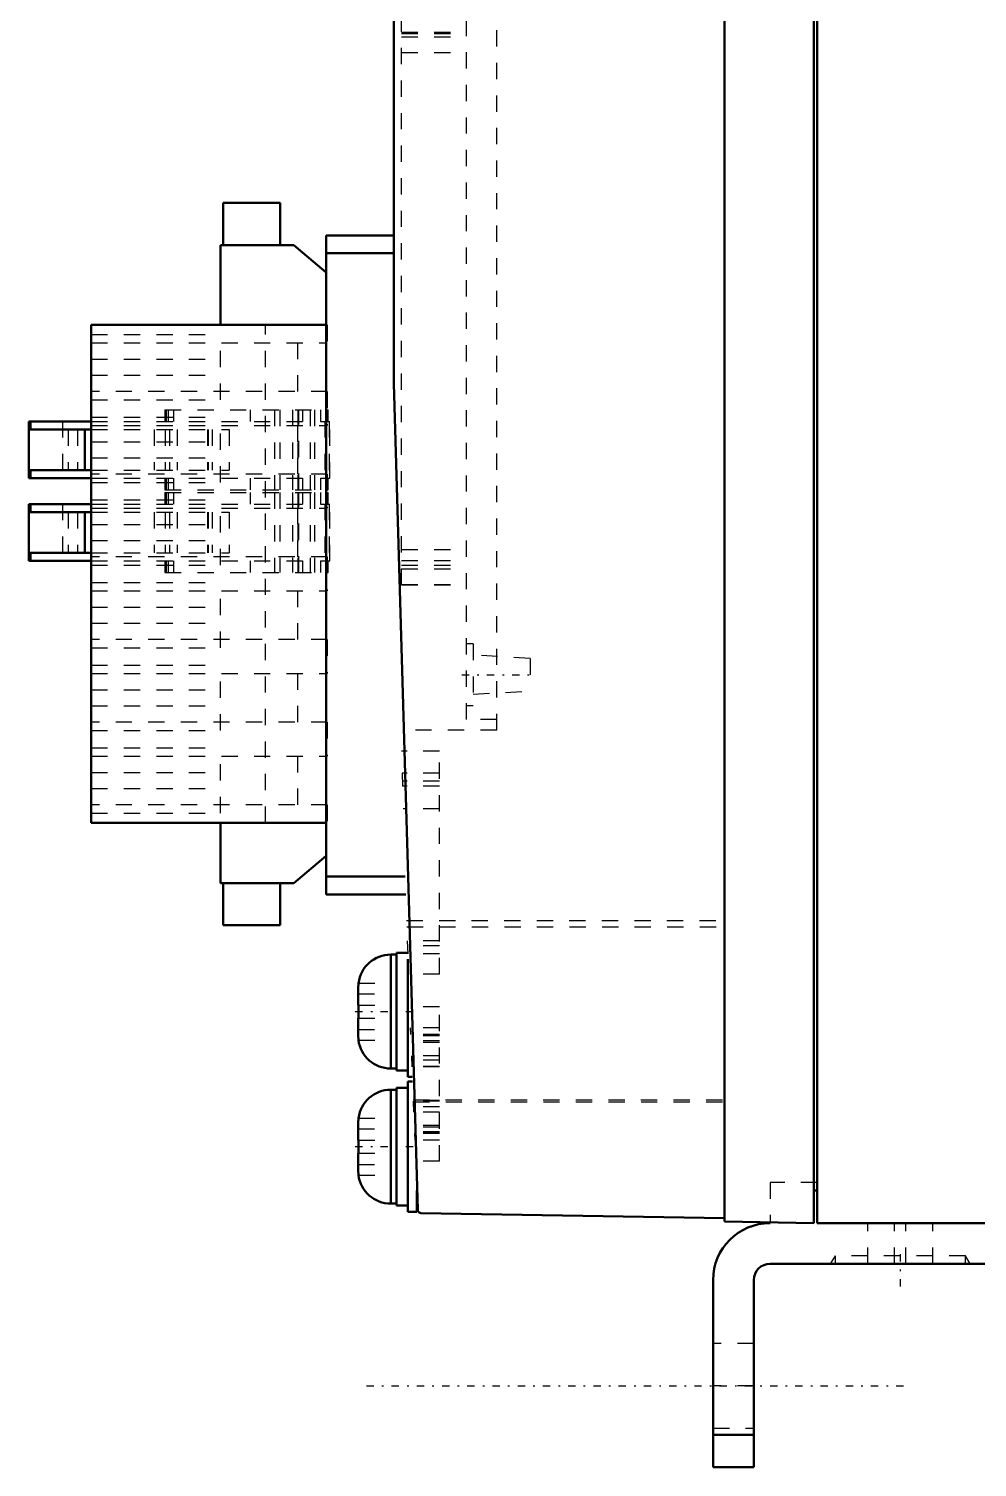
# Model space of a CAD drawing. Header units: millimetres. Extents: x 0 to 218, y 0 to 349.
# Drawn here: x 64 to 122.2, y 169.1 to 257.5 of the extents above; entities that cross this region are included whole.
import ezdxf

# ---------------------------------------------------------------- set-up
doc = ezdxf.new("R2010")
doc.units = ezdxf.units.MM
doc.linetypes.add('Center', pattern=[1.5, 0.45, -0.5, 0.05, -0.5])
doc.linetypes.add('Dashed', pattern=[2, 1, -1])
for name, color, linetype, lineweight in [('AM_4', 7, 'Continuous', 50), ('AM_6', 2, 'Continuous', 35), ('AM_7', 7, 'Center', 25), ('AM_9', 6, 'Dashed', 25)]:
    doc.layers.add(name, color=color, linetype=linetype, lineweight=lineweight)

# ---------------------------------------------------------------- blocks, each defined once
blk = doc.blocks.new('4_MADLN05SF_2_in_MADLN05SF_1100')
at = {"layer": 'AM_4'}
for p, q in [((106.706, 334.019), (106.706, 184.211)), ((112.206, 184.115), (112.206, 334.115)), ((112.406, 334.115), (112.406, 184.115)), ((86.402, 235.701), (86.402, 282.328)), ((75.906, 246.815), (75.906, 244.215)), ((79.406, 246.815), (75.906, 246.815)), ((79.406, 244.215), (79.406, 246.815)), ((75.746, 244.215), (75.746, 239.315)), ((80.246, 244.215), (75.746, 244.215)), ((82.246, 242.536), (80.246, 244.215)), ((82.246, 244.815), (86.302, 244.815)), ((82.246, 204.315), (82.246, 244.815)), ((82.246, 243.715), (86.311, 243.715)), ((67.806, 208.715), (67.806, 239.315)), ((67.806, 239.315), (82.246, 239.315)), ((86.402, 235.701), (87.858, 184.927)), ((63.966, 233.385), (67.806, 233.385)), ((63.966, 233.385), (63.966, 229.885)), ((64.08, 233.385), (64.08, 232.885)), ((63.965, 232.885), (67.806, 232.885)), ((67.406, 232.885), (67.406, 230.385)), ((63.965, 230.385), (67.806, 230.385)), ((63.966, 229.885), (67.806, 229.885)), ((64.08, 230.385), (64.08, 229.885)), ((63.966, 228.305), (63.966, 224.805)), ((63.966, 228.305), (67.806, 228.305)), ((64.08, 228.305), (64.08, 227.805)), ((63.965, 227.805), (67.806, 227.805)), ((67.406, 227.805), (67.406, 225.305)), ((63.965, 225.305), (67.806, 225.305)), ((63.966, 224.805), (67.806, 224.805)), ((64.08, 225.305), (64.08, 224.805)), ((67.806, 208.715), (82.246, 208.715)), ((75.746, 208.715), (75.746, 205.015)), ((80.246, 205.015), (82.246, 206.693)), ((82.246, 205.415), (87.088, 205.415)), ((75.746, 205.015), (80.246, 205.015)), ((75.906, 205.015), (75.906, 202.415)), ((79.406, 202.415), (79.406, 205.015)), ((82.246, 204.315), (87.123, 204.315)), ((75.906, 202.415), (79.406, 202.415)), ((87.242, 200.735), (86.556, 200.735)), ((86.556, 200.735), (86.556, 193.495)), ((86.556, 200.615), (86.206, 200.615)), ((86.206, 200.615), (86.206, 193.615)), ((87.256, 200.326), (87.256, 193.115)), ((84.228, 198.865), (84.206, 198.56)), ((84.206, 198.56), (84.206, 197.515)), ((84.222, 198.865), (84.228, 198.865)), ((84.206, 197.515), (84.228, 197.515)), ((84.228, 196.715), (84.206, 196.715)), ((84.206, 196.715), (84.206, 195.669)), ((84.206, 195.669), (84.228, 195.365)), ((84.228, 195.365), (84.222, 195.365)), ((86.206, 193.615), (86.556, 193.615)), ((86.556, 193.495), (87.256, 193.495)), ((87.256, 193.115), (87.518, 193.115)), ((87.532, 192.815), (87.256, 192.815)), ((87.256, 192.815), (87.256, 184.815)), ((86.556, 192.315), (86.206, 192.315)), ((86.206, 192.315), (86.206, 185.315)), ((87.256, 192.435), (86.556, 192.435)), ((86.556, 192.435), (86.556, 185.195)), ((84.228, 190.565), (84.206, 190.26)), ((84.206, 190.26), (84.206, 189.215)), ((84.206, 189.215), (84.228, 189.215)), ((84.228, 188.415), (84.206, 188.415)), ((84.206, 188.415), (84.206, 187.369)), ((84.206, 187.369), (84.228, 187.065)), ((84.228, 187.065), (84.222, 187.065)), ((87.806, 186.124), (87.806, 184.815)), ((112.206, 186.115), (112.406, 186.115)), ((86.206, 185.315), (86.556, 185.315)), ((86.556, 185.195), (87.256, 185.195)), ((87.256, 184.815), (87.806, 184.815)), ((88.054, 184.736), (106.706, 184.411)), ((106.706, 184.211), (112.206, 184.115)), ((109.506, 184.162), (109.506, 184.115)), ((112.406, 184.115), (217.506, 184.115)), ((109.506, 181.615), (135.006, 181.615)), ((106.006, 180.615), (106.006, 169.115)), ((108.506, 169.115), (108.506, 180.615)), ((108.506, 171.115), (106.006, 171.115)), ((108.506, 169.115), (106.006, 169.115))]:
    blk.add_line(p, q, dxfattribs=at)
for points in [[(84.228, 197.515), (84.222, 197.115), (84.228, 196.715)], [(84.228, 189.215), (84.222, 188.815), (84.228, 188.415)], [(87.858, 184.927), (87.859, 184.91), (87.862, 184.893), (87.867, 184.876), (87.873, 184.86), (87.88, 184.844), (87.889, 184.829), (87.899, 184.814), (87.91, 184.801), (87.922, 184.789), (87.936, 184.778), (87.95, 184.768), (87.965, 184.759), (87.981, 184.751), (87.997, 184.745), (88.014, 184.741), (88.031, 184.738), (88.049, 184.736), (88.054, 184.736)]]:
    blk.add_lwpolyline(points, dxfattribs=at)
for centre, radius, start, end in [((86.206, 198.615), 2, 90, 172.83017), ((86.206, 195.615), 2, 187.15598, 270), ((86.206, 190.315), 2, 90, 172.83017), ((86.206, 187.315), 2, 187.15598, 270), ((109.506, 180.615), 3.5, 90, 180), ((109.506, 180.615), 1, 90, 180)]:
    blk.add_arc(centre, radius, start, end, dxfattribs=at)
at = {"layer": 'AM_7'}
for p, q in [((90.566, 217.815), (94.966, 217.815)), ((84.026, 197.115), (87.986, 197.115)), ((84.026, 188.815), (87.986, 188.815)), ((117.506, 182.215), (117.506, 180.015)), ((84.706, 174.115), (117.706, 174.115))]:
    blk.add_line(p, q, dxfattribs=at)
at = {"layer": 'AM_9'}
for p, q in [((92.716, 214.415), (92.716, 302.505)), ((90.866, 215.065), (90.866, 267.845)), ((86.866, 223.331), (86.866, 258.224)), ((86.866, 257.305), (90.866, 257.305)), ((86.866, 257.224), (90.866, 257.224)), ((86.866, 257.011), (90.866, 257.011)), ((86.866, 256.045), (90.866, 256.045)), ((67.806, 238.715), (75.746, 238.715)), ((75.746, 234.715), (75.746, 238.715)), ((78.501, 208.715), (78.501, 239.315)), ((82.246, 239.315), (82.306, 239.315)), ((82.306, 239.315), (82.306, 238.215)), ((67.806, 238.215), (82.306, 238.215)), ((80.501, 235.215), (80.501, 238.215)), ((67.806, 237.215), (75.746, 237.215)), ((67.806, 236.215), (75.746, 236.215)), ((82.306, 235.215), (67.806, 235.215)), ((82.306, 235.215), (82.306, 233.135)), ((67.806, 234.715), (75.746, 234.715)), ((66.041, 233.385), (66.041, 229.885)), ((67.806, 233.635), (75.746, 233.635)), ((67.806, 233.385), (80.792, 233.385)), ((72.329, 234.085), (72.329, 233.385)), ((72.329, 234.085), (82.358, 234.085)), ((72.359, 234.085), (72.359, 233.385)), ((72.404, 234.085), (72.404, 233.385)), ((72.531, 234.085), (72.531, 233.385)), ((72.866, 234.085), (72.866, 233.385)), ((75.746, 229.635), (75.746, 233.635)), ((77.575, 234.085), (77.575, 233.385)), ((79.07, 234.085), (79.07, 229.185)), ((79.399, 234.085), (79.399, 229.185)), ((80.166, 234.085), (80.166, 229.185)), ((80.494, 234.085), (80.494, 229.185)), ((80.547, 229.185), (80.547, 234.085)), ((80.792, 234.085), (80.792, 233.385)), ((81.263, 234.085), (81.263, 229.185)), ((81.527, 234.085), (81.527, 229.185)), ((81.886, 234.085), (81.886, 233.385)), ((81.886, 233.385), (82.455, 233.385)), ((82.16, 233.385), (82.16, 229.885)), ((82.287, 234.085), (82.287, 233.385)), ((82.358, 233.385), (82.358, 234.085)), ((82.411, 233.385), (82.411, 229.885)), ((82.455, 229.885), (82.455, 233.385)), ((66.376, 232.885), (66.376, 230.385)), ((66.966, 232.885), (66.966, 230.385)), ((67.376, 232.885), (67.376, 230.385)), ((67.806, 233.135), (82.306, 233.135)), ((67.806, 232.885), (76.269, 232.885)), ((71.674, 232.885), (71.674, 230.385)), ((72.335, 232.885), (72.335, 230.385)), ((72.616, 232.885), (72.616, 230.385)), ((73.088, 232.885), (73.088, 230.385)), ((74.936, 232.885), (74.936, 230.385)), ((74.98, 232.885), (74.98, 230.385)), ((75.23, 232.885), (75.23, 230.385)), ((76.269, 232.885), (76.269, 230.385)), ((80.501, 230.135), (80.501, 233.135)), ((67.806, 232.135), (75.746, 232.135)), ((67.806, 231.135), (75.746, 231.135)), ((67.806, 230.385), (76.269, 230.385)), ((82.306, 230.135), (67.806, 230.135)), ((67.806, 229.885), (80.792, 229.885)), ((72.329, 229.885), (72.329, 229.185)), ((72.359, 229.885), (72.359, 229.185)), ((72.404, 229.885), (72.404, 229.185)), ((72.531, 229.885), (72.531, 229.185)), ((72.866, 229.885), (72.866, 229.185)), ((77.575, 229.885), (77.575, 229.185)), ((80.792, 229.885), (80.792, 229.185)), ((81.886, 229.885), (81.886, 229.185)), ((81.886, 229.885), (82.455, 229.885)), ((82.287, 229.885), (82.287, 229.185)), ((82.306, 230.135), (82.306, 228.055)), ((82.358, 229.185), (82.358, 229.885)), ((67.806, 229.635), (75.746, 229.635)), ((72.329, 229.185), (82.358, 229.185)), ((72.329, 229.005), (72.329, 228.305)), ((72.329, 229.005), (82.358, 229.005)), ((72.359, 229.005), (72.359, 228.305)), ((72.404, 229.005), (72.404, 228.305)), ((72.531, 229.005), (72.531, 228.305)), ((72.866, 229.005), (72.866, 228.305)), ((77.575, 229.005), (77.575, 228.305)), ((79.07, 229.005), (79.07, 224.105)), ((79.399, 229.005), (79.399, 224.105)), ((80.166, 229.005), (80.166, 224.105)), ((80.494, 229.005), (80.494, 224.105)), ((80.547, 224.105), (80.547, 229.005)), ((80.792, 229.005), (80.792, 228.305)), ((81.263, 229.005), (81.263, 224.105)), ((81.527, 229.005), (81.527, 224.105)), ((81.886, 229.005), (81.886, 228.305)), ((82.287, 229.005), (82.287, 228.305)), ((82.358, 228.305), (82.358, 229.005)), ((66.041, 228.305), (66.041, 224.805)), ((67.806, 228.555), (75.746, 228.555)), ((67.806, 228.305), (80.792, 228.305)), ((75.746, 224.555), (75.746, 228.555)), ((81.886, 228.305), (82.455, 228.305)), ((82.16, 228.305), (82.16, 224.805)), ((82.411, 228.305), (82.411, 224.805)), ((82.455, 224.805), (82.455, 228.305)), ((66.376, 227.805), (66.376, 225.305)), ((66.966, 227.805), (66.966, 225.305)), ((67.376, 227.805), (67.376, 225.305)), ((67.806, 228.055), (82.306, 228.055)), ((67.806, 227.805), (76.269, 227.805)), ((71.674, 227.805), (71.674, 225.305)), ((72.335, 227.805), (72.335, 225.305)), ((72.616, 227.805), (72.616, 225.305)), ((73.088, 227.805), (73.088, 225.305)), ((74.936, 227.805), (74.936, 225.305)), ((74.98, 227.805), (74.98, 225.305)), ((75.23, 227.805), (75.23, 225.305)), ((76.269, 227.805), (76.269, 225.305)), ((80.501, 225.055), (80.501, 228.055)), ((67.806, 227.055), (75.746, 227.055)), ((67.806, 226.055), (75.746, 226.055)), ((86.866, 225.51), (90.866, 225.51)), ((67.806, 225.305), (76.269, 225.305)), ((82.306, 225.055), (67.806, 225.055)), ((67.806, 224.805), (80.792, 224.805)), ((67.806, 224.555), (75.746, 224.555)), ((72.329, 224.805), (72.329, 224.105)), ((72.359, 224.805), (72.359, 224.105)), ((72.404, 224.805), (72.404, 224.105)), ((72.531, 224.805), (72.531, 224.105)), ((72.866, 224.805), (72.866, 224.105)), ((77.575, 224.805), (77.575, 224.105)), ((80.792, 224.805), (80.792, 224.105)), ((81.886, 224.805), (81.886, 224.105)), ((81.886, 224.805), (82.455, 224.805)), ((82.287, 224.805), (82.287, 224.105)), ((82.306, 225.055), (82.306, 222.975)), ((82.358, 224.105), (82.358, 224.805)), ((86.866, 224.825), (90.866, 224.825)), ((86.866, 224.544), (90.866, 224.544)), ((72.329, 224.105), (82.358, 224.105)), ((86.866, 224.331), (90.866, 224.331)), ((67.806, 223.475), (75.746, 223.475)), ((67.806, 222.975), (82.306, 222.975)), ((75.746, 219.475), (75.746, 223.475)), ((80.501, 219.975), (80.501, 222.975)), ((86.866, 223.365), (90.866, 223.365)), ((86.866, 223.331), (90.866, 223.331)), ((67.806, 221.975), (75.746, 221.975)), ((67.806, 220.975), (75.746, 220.975)), ((82.306, 219.975), (67.806, 219.975)), ((67.806, 219.475), (75.746, 219.475)), ((82.306, 219.975), (82.306, 217.895)), ((91.266, 219.715), (90.866, 219.715)), ((91.266, 219.715), (91.266, 215.915)), ((67.806, 218.395), (75.746, 218.395)), ((75.746, 214.395), (75.746, 218.395)), ((94.766, 218.815), (91.266, 219.015)), ((94.766, 218.815), (94.766, 216.815)), ((67.806, 217.895), (82.306, 217.895)), ((80.501, 214.895), (80.501, 217.895)), ((67.806, 216.895), (75.746, 216.895)), ((91.266, 216.615), (94.766, 216.815)), ((67.806, 215.895), (75.746, 215.895)), ((90.866, 215.915), (91.266, 215.915)), ((82.306, 214.895), (67.806, 214.895)), ((82.306, 214.895), (82.306, 212.815)), ((92.716, 215.065), (90.866, 215.065)), ((67.806, 214.395), (75.746, 214.395)), ((92.716, 214.415), (86.828, 214.415)), ((67.806, 213.315), (75.746, 213.315)), ((75.746, 209.315), (75.746, 213.315)), ((89.206, 213.115), (86.862, 213.115)), ((89.206, 199.415), (89.206, 213.115)), ((67.806, 212.815), (82.306, 212.815)), ((80.501, 209.815), (80.501, 212.815)), ((67.806, 211.815), (75.746, 211.815)), ((86.899, 211.765), (86.922, 210.965)), ((89.206, 211.765), (86.899, 211.765)), ((89.206, 211.265), (86.913, 211.265)), ((67.806, 210.815), (75.746, 210.815)), ((89.206, 210.965), (86.922, 210.965)), ((82.306, 209.815), (67.806, 209.815)), ((82.306, 209.815), (82.306, 208.715)), ((89.206, 209.565), (86.962, 209.565)), ((67.806, 209.315), (75.746, 209.315)), ((82.306, 208.715), (82.246, 208.715)), ((87.175, 202.715), (106.706, 202.715)), ((87.188, 202.315), (106.706, 202.315)), ((87.217, 201.465), (87.244, 200.665)), ((89.206, 201.465), (87.217, 201.465)), ((89.206, 201.165), (87.227, 201.165)), ((89.206, 200.665), (87.244, 200.665)), ((89.206, 199.415), (87.288, 199.415)), ((84.206, 198.215), (86.206, 198.215)), ((84.228, 198.865), (86.206, 198.865)), ((84.228, 197.515), (86.206, 197.515)), ((89.206, 197.415), (87.359, 197.415)), ((89.206, 187.915), (89.206, 197.415)), ((84.228, 196.715), (86.206, 196.715)), ((84.206, 196.015), (86.206, 196.015)), ((84.228, 195.365), (86.206, 195.365)), ((87.407, 196.115), (87.422, 195.705)), ((89.206, 196.115), (87.407, 196.115)), ((89.206, 195.705), (87.422, 195.705)), ((89.206, 195.665), (87.423, 195.665)), ((89.206, 195.615), (87.425, 195.615)), ((89.206, 195.322), (87.436, 195.322)), ((89.206, 195.315), (87.436, 195.315)), ((89.206, 195.215), (87.44, 195.215)), ((87.471, 194.393), (87.497, 193.721)), ((89.206, 194.393), (87.471, 194.393)), ((89.206, 194.122), (87.481, 194.122)), ((89.206, 193.733), (87.496, 193.733)), ((89.206, 193.721), (87.497, 193.721)), ((87.576, 191.685), (106.706, 191.685)), ((89.206, 191.65), (87.578, 191.65)), ((87.579, 191.608), (87.606, 190.936)), ((89.206, 191.608), (87.579, 191.608)), ((87.581, 191.564), (106.706, 191.564)), ((89.206, 191.261), (87.593, 191.261)), ((89.206, 190.936), (87.606, 190.936)), ((84.228, 190.565), (86.206, 190.565)), ((89.206, 190.115), (87.639, 190.115)), ((84.206, 189.915), (86.206, 189.915)), ((84.228, 189.215), (86.206, 189.215)), ((89.206, 190.015), (87.643, 190.015)), ((89.206, 190.008), (87.644, 190.008)), ((89.206, 189.715), (87.656, 189.715)), ((89.206, 189.665), (87.658, 189.665)), ((87.659, 189.625), (87.676, 189.215)), ((89.206, 189.625), (87.659, 189.625)), ((89.206, 189.215), (87.676, 189.215)), ((84.228, 188.415), (86.206, 188.415)), ((84.206, 187.715), (86.206, 187.715)), ((89.206, 187.915), (87.73, 187.915)), ((84.228, 187.065), (86.206, 187.065)), ((112.406, 186.615), (109.506, 186.615)), ((109.506, 186.615), (109.506, 184.162)), ((115.506, 181.615), (115.506, 184.115)), ((117.156, 181.615), (117.156, 184.115)), ((117.856, 181.615), (117.856, 184.115)), ((119.506, 181.615), (119.506, 184.115)), ((113.506, 182.115), (113.206, 181.615)), ((113.506, 182.115), (113.506, 181.615)), ((121.506, 182.115), (113.506, 182.115)), ((121.506, 181.615), (121.506, 182.115)), ((121.806, 181.615), (121.506, 182.115)), ((108.506, 176.715), (106.006, 176.715)), ((108.506, 174.115), (106.006, 174.115)), ((106.006, 171.515), (108.506, 171.515))]:
    blk.add_line(p, q, dxfattribs=at)
at = {"layer": 'AM_6', "flags": 8}
for tag, p in [('NN', (222.706, 349.115)), ('NT', (222.706, 348.615)), ('NB', (222.706, 348.115)), ('NBSYN', (222.706, 347.615)), ('LINA', (222.706, 347.115)), ('CNSORDERNO', (222.706, 346.615)), ('F', (222.706, 346.115)), ('MC', (222.706, 345.615)), ('PSV', (222.706, 345.115)), ('ES', (222.706, 344.615)), ('COMPANY', (222.706, 344.115))]:
    blk.add_attdef(tag, p, '', height=0.5, dxfattribs=at)
blk = doc.blocks.new('1_MADLN05SF_1100')
blk.add_blockref('4_MADLN05SF_2_in_MADLN05SF_1100', (0, 0))
at = {"layer": 'AM_6', "flags": 8}
for tag, p in [('NN', (222.706, 349.115)), ('NT', (222.706, 348.615)), ('NB', (222.706, 348.115)), ('NBSYN', (222.706, 347.615)), ('LINA', (222.706, 347.115)), ('CNSORDERNO', (222.706, 346.615)), ('F', (222.706, 346.115)), ('MC', (222.706, 345.615)), ('PSV', (222.706, 345.115)), ('ES', (222.706, 344.615)), ('COMPANY', (222.706, 344.115))]:
    blk.add_attdef(tag, p, '', height=0.5, dxfattribs=at)

msp = doc.modelspace()

# ---------------------------------------------------------------- block references
msp.add_blockref('1_MADLN05SF_1100', (0, 0))

doc.saveas('drawing.dxf')
